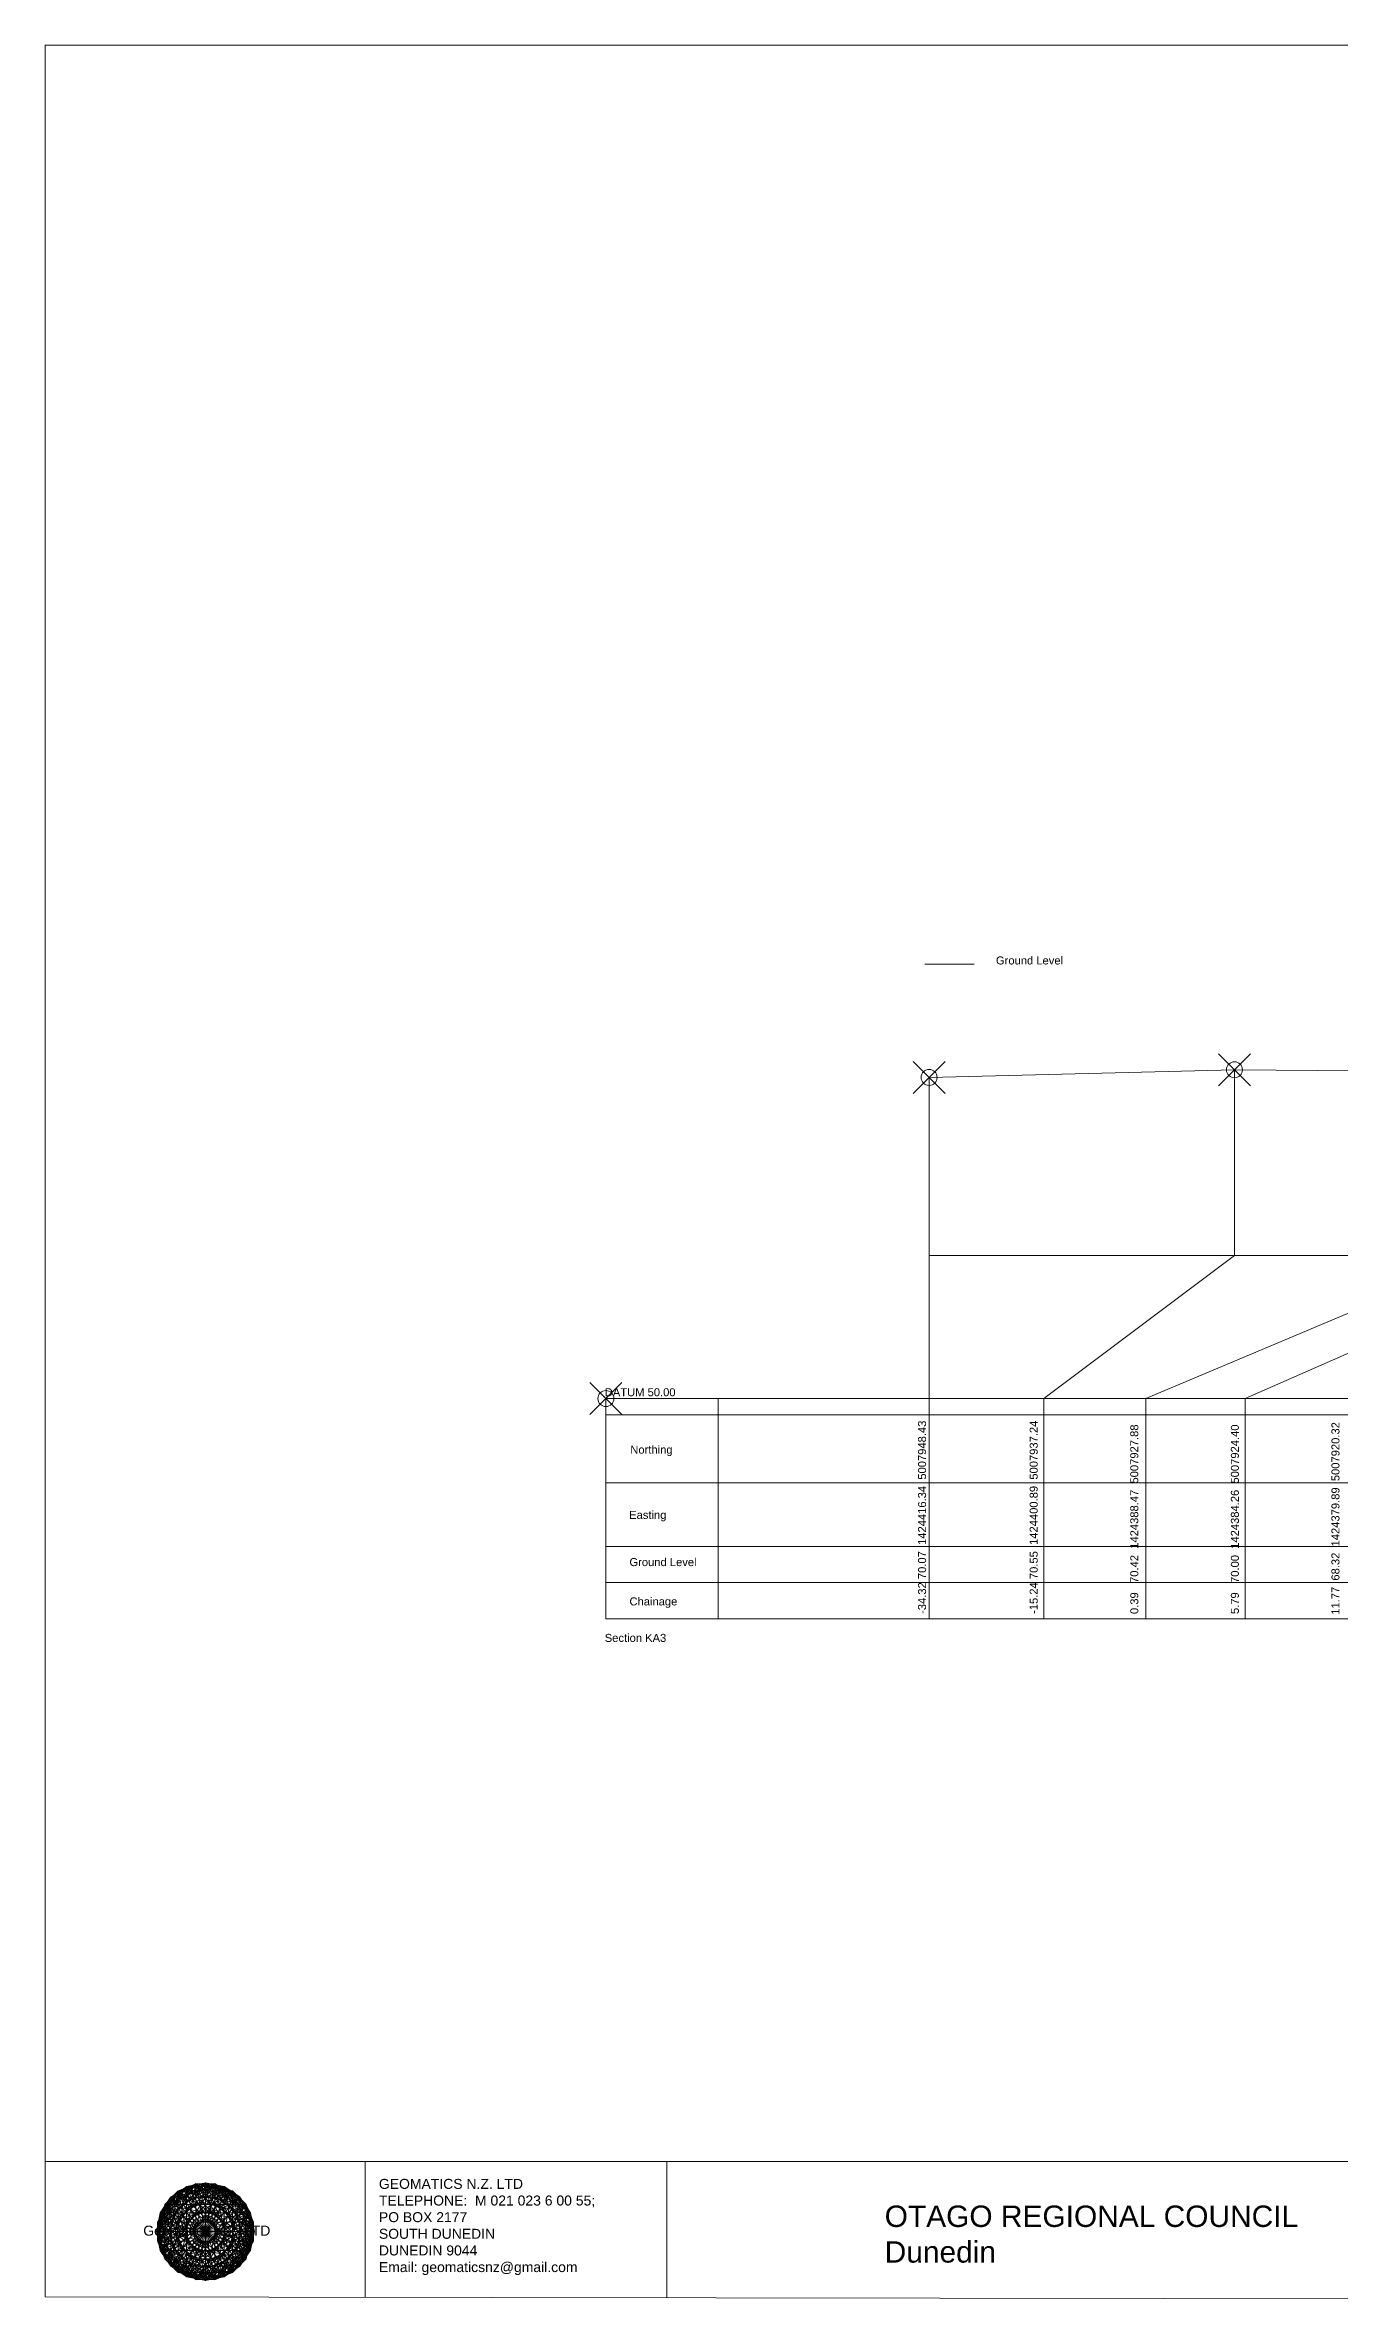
# Model space of a CAD drawing. Header units: millimetres. Extents: x -1945041 to 271067, y -218757 to 1425286130.
# Drawn here: x -569550 to -488680, y -6441 to 134572 of the extents above; entities that cross this region are included whole.
import ezdxf

# ---------------------------------------------------------------- set-up
doc = ezdxf.new("R2010")
doc.units = ezdxf.units.MM
doc.header["$PDMODE"] = 35
doc.header["$PDSIZE"] = 1000
doc.layers.add('geo', color=7, linetype='Continuous', lineweight=0)
doc.styles.get("Standard").update_dxf_attribs({"font": 'arial.ttf'})

# ---------------------------------------------------------------- blocks, each defined once
blk = doc.blocks.new('Geomatics_Circle_SPT')
at = {"layer": 'geo', "color": 2, "linetype": 'Continuous', "lineweight": 0}
for p, q in [((0, 25.2), (-25.2, 0)), ((-24.7, 4.9), (-4.9, 24.7)), ((-24.7, -4.9), (4.9, 24.7)), ((-9.7, 23.3), (-23.3, 9.6)), ((9.7, 23.3), (-23.3, -9.7)), ((23.3, -9.7), (-9.7, 23.3)), ((-4.9, 24.7), (24.7, -4.9)), ((25.2, 0), (0, 25.2)), ((4.9, 24.7), (24.7, 4.9)), ((23.3, 9.7), (9.7, 23.3)), ((-21, 14), (-14, 21)), ((-21, -14), (14, 21)), ((14, -21), (-21, 14)), ((0, 0), (-17.8, 17.8)), ((-14, 21), (21, -14)), ((21, 14), (-14, -21)), ((0, 0), (17.8, 17.8)), ((14, 21), (21, 14)), ((17.8, 18.1), (17.8, 18.1)), ((4.9, -24.7), (-24.7, 4.9)), ((-24.7, 0), (0, -24.7)), ((-23.3, 9.7), (9.7, -23.3)), ((0, 0), (-17.8, -17.8)), ((-9.7, -23.3), (23.3, 9.7)), ((24.7, 4.9), (-4.9, -24.7)), ((0, 0), (17.8, -17.8)), ((0, -24.8), (25.2, 0)), ((-4.9, -24.7), (-24.7, -4.9)), ((-23.3, -9.7), (-9.7, -23.3)), ((24.7, -4.9), (4.9, -24.7)), ((9.7, -23.3), (23.3, -9.7)), ((-14, -21), (-21, -14)), ((-17.8, -17.8), (-17.8, -17.8)), ((21, -14), (14, -21)), ((18.1, -17.8), (18.1, -17.8)), ((4.9, -24.7), (4.9, -24.7))]:
    blk.add_line(p, q, dxfattribs=at)
at = {"layer": 'geo', "color": 1, "linetype": 'Continuous', "lineweight": 0}
for p, q in [((-25.2, 0), (9.7, 23.3)), ((-25.2, 0), (-9.6, 23.3)), ((-4.9, 24.8), (-24.7, -4.9)), ((4.9, 24.7), (-24.7, 4.9)), ((-23.3, 9.7), (0, 25.2)), ((-23.3, -9.6), (0, 25.2)), ((4.9, 24.8), (-21, -14)), ((-4.9, 24.7), (-21, 14)), ((-17.8, 17.8), (9.7, 23.3)), ((-17.8, 17.8), (-9.6, 23.3)), ((-17.8, -17.8), (9.7, 23.3)), ((-17.8, -17.8), (-9.7, 23.3)), ((4.9, 24.7), (-14, 21)), ((-4.9, 24.7), (-14, -20.9)), ((-9.7, 23.3), (0, 25.2)), ((-9.7, 23.3), (0, -25.2)), ((-9.7, -23.3), (0, 25.2)), ((-9.6, 23.3), (17.8, -17.8)), ((-9.6, 23.3), (25.2, 0)), ((-9.6, 23.3), (17.8, 17.8)), ((0, 0), (-4.9, 24.7)), ((-4.9, 24.7), (-4.9, 24.7)), ((21, -14), (-4.9, 24.7)), ((24.8, 4.9), (-4.9, 24.7)), ((14, 21), (-4.9, 24.7)), ((-0.2, 25.1), (-0.2, 25.1)), ((0, 25.2), (9.7, -23.3)), ((0, 25.2), (23.3, -9.7)), ((0, 25.2), (23.3, 9.7)), ((0, 25.2), (9.7, 23.3)), ((0, 0), (4.9, 24.7)), ((0, -25.2), (9.7, 23.3)), ((21, 14), (4.9, 24.8)), ((14, -21), (4.9, 24.7)), ((24.7, -4.9), (4.9, 24.7)), ((4.9, 24.7), (4.9, 24.7)), ((9.7, 23.3), (17.8, -17.8)), ((9.7, 23.3), (25.2, 0)), ((9.7, 23.3), (17.8, 17.9)), ((14, 21), (-24.7, -4.9)), ((-14, 21), (-24.7, 4.9)), ((21, 14), (-24.7, 4.9)), ((-21, 14), (-24.7, -4.9)), ((-23.3, -9.6), (17.8, 17.8)), ((-23.3, 9.7), (-17.8, 17.9)), ((-23.3, -9.6), (-17.8, 17.9)), ((-23.3, 9.7), (17.8, 17.8)), ((14, 21), (-21, 14)), ((-14, 21), (-21, -14)), ((0, 0), (-21, 14)), ((-21, 14), (-14, -21)), ((-21, 14), (4.9, -24.7)), ((-21, 14), (-21, 14)), ((24.7, 4.9), (-21, 14)), ((-17.9, 17.6), (-17.9, 17.6)), ((-9.7, -23.3), (-17.8, 17.8)), ((-17.8, 17.8), (9.7, -23.3)), ((-17.8, 17.8), (23.3, -9.6)), ((-17.8, 17.8), (23.3, 9.7)), ((0, 0), (-14, 21)), ((-14, 21), (-4.9, -24.7)), ((-14, 21), (-14, 21)), ((24.7, -4.9), (-14, 21)), ((21, 14), (-14, 21)), ((-9.8, 23.1), (-9.8, 23.1)), ((-9.6, -23.3), (17.8, 17.9)), ((-4.9, -24.7), (21, 14)), ((0, 0), (14, 21)), ((0, 0), (21, 14)), ((4.9, -24.7), (14, 21)), ((9.4, 23.3), (9.4, 23.3)), ((17.8, 17.8), (9.7, -23.3)), ((21, -14), (14, 21)), ((24.7, 4.9), (14, 21)), ((14, 21), (14, 21)), ((14, -21), (21, 14)), ((17.6, 17.9), (17.6, 17.9)), ((17.8, 17.8), (23.3, -9.7)), ((17.8, 17.8), (23.3, 9.7)), ((24.7, -4.9), (21, 14)), ((21, 14), (21, 14)), ((-25.2, 0), (23.3, 9.7)), ((-25.2, 0), (-23.3, 9.7)), ((-23.3, -9.7), (-25.2, 0)), ((-9.6, -23.3), (-25.2, 0)), ((9.7, -23.3), (-25.2, 0)), ((0, 0), (-24.7, 4.9)), ((-24.7, 4.9), (-21, -14)), ((-24.7, 4.9), (-4.9, -24.7)), ((-24.7, 4.9), (14, -21)), ((-24.7, 4.9), (-24.7, 4.9)), ((0, 0), (-24.7, -4.9)), ((-17.8, -17.8), (-23.3, 9.7)), ((0, -25.2), (-23.3, 9.7)), ((-23.3, 9.7), (17.8, -17.8)), ((-23.3, 9.7), (25.2, 0)), ((-23.3, 9.4), (-23.3, 9.4)), ((-23.3, -9.7), (25.2, 0)), ((0, 0), (-21, -14)), ((-17.8, -17.8), (23.3, 9.7)), ((-14, -21), (24.7, 4.9)), ((0, 0), (-14, -21)), ((25.2, 0), (-9.6, -23.3)), ((0, 0), (-4.9, -24.7)), ((23.3, 9.7), (0, -25.2)), ((0, 0), (24.8, 4.9)), ((0, 0), (4.9, -24.7)), ((0, 0), (14, -21)), ((0, 0), (21, -14)), ((0, 0), (24.8, -4.9)), ((4.9, -24.7), (24.7, 4.9)), ((25.2, 0), (9.7, -23.3)), ((23.3, 9.7), (17.8, -17.8)), ((21, -14), (24.7, 4.9)), ((23.1, 9.8), (23.1, 9.8)), ((23.3, 9.7), (25.2, 0)), ((25.2, 0), (23.3, -9.6)), ((24.7, 4.9), (24.7, 4.9)), ((25.1, 0.2), (25.1, 0.2)), ((-25.2, 0), (23.3, -9.7)), ((-25.1, -0.2), (-25.1, -0.2)), ((-24.7, -4.9), (-24.7, -4.9)), ((-24.7, -4.9), (-14, -21)), ((-24.7, -4.9), (4.9, -24.7)), ((-24.7, -4.9), (21, -14)), ((-17.8, -17.8), (-23.3, -9.7)), ((0, -25.2), (-23.3, -9.6)), ((17.8, -17.8), (-23.3, -9.6)), ((-23.1, -9.8), (-23.1, -9.8)), ((-21, -14), (24.7, -4.9)), ((23.3, -9.7), (-17.8, -17.8)), ((-4.9, -24.7), (24.7, -4.9)), ((23.3, -9.6), (0, -25.2)), ((14, -21), (24.7, -4.9)), ((23.3, -9.6), (17.8, -17.8)), ((23.3, -9.4), (23.3, -9.4)), ((24.7, -4.9), (24.7, -4.9)), ((-21, -14), (-21, -14)), ((-21, -14), (-4.9, -24.7)), ((-21, -14), (14, -21)), ((-9.6, -23.3), (-17.8, -17.8)), ((9.7, -23.3), (-17.8, -17.8)), ((-17.6, -17.9), (-17.6, -17.9)), ((-14, -21), (21, -14)), ((-14, -21), (-14, -21)), ((-14, -21), (4.9, -24.7)), ((17.8, -17.8), (-9.7, -23.3)), ((-9.4, -23.3), (-9.4, -23.3)), ((-4.9, -24.7), (14, -21)), ((4.9, -24.7), (21, -14)), ((17.8, -17.8), (9.7, -23.3)), ((9.8, -23.1), (9.8, -23.1)), ((14, -21), (14, -21)), ((17.9, -17.6), (17.9, -17.6)), ((21, -14), (21, -14)), ((0, -25.2), (-9.7, -23.3)), ((-4.9, -24.7), (-4.9, -24.7)), ((9.7, -23.3), (0, -25.2)), ((0.2, -25.1), (0.2, -25.1)), ((4.9, -24.7), (4.9, -24.7))]:
    blk.add_line(p, q, dxfattribs=at)
at = {"layer": 'geo', "color": 114, "linetype": 'Continuous', "lineweight": 0}
for p, q in [((9.7, 23.3), (-23.3, 9.7)), ((-20.9, 14), (4.9, 24.7)), ((0, 25.2), (-17.8, 17.8)), ((-14, 21), (-4.9, 24.7)), ((0, 0), (-9.7, 23.3)), ((-4.9, 24.7), (14, -21)), ((17.8, -17.8), (0, 25.2)), ((0, 0), (9.7, 23.3)), ((4.9, 24.7), (21, -14)), ((23.3, -9.7), (9.7, 23.3)), ((17.9, 17.8), (-25.2, 0)), ((-24.7, 4.9), (14, 21)), ((-24.7, -4.9), (21, 14)), ((-4.9, -24.7), (-21, 14)), ((-17.8, 17.8), (0, -25.2)), ((4.9, -24.7), (-14, 21)), ((14, 21), (24.7, -4.9)), ((25.2, 0), (17.8, 17.8)), ((21, 14), (24.7, 4.9)), ((-14, -21), (-24.7, 4.9)), ((0, 0), (-23.3, 9.7)), ((-23.3, 9.7), (-9.7, -23.3)), ((0, 0), (-23.3, -9.7)), ((24.8, 4.9), (-20.9, -14)), ((0, 0), (-9.7, -23.3)), ((0, 0), (23.3, 9.7)), ((0, 0), (9.7, -23.3)), ((0, 0), (23.3, -9.7)), ((-25.2, 0), (-17.8, -17.8)), ((-21, -14), (-24.7, -4.9)), ((-17.8, -17.8), (25.2, 0)), ((24.8, -4.9), (-14, -21)), ((-9.6, -23.3), (23.3, -9.7)), ((21, -14), (-4.9, -24.8)), ((0, -25.2), (17.9, -17.8)), ((14, -21), (4.9, -24.8))]:
    blk.add_line(p, q, dxfattribs=at)
at = {"layer": 'geo', "color": 250, "linetype": 'Continuous', "lineweight": 0}
for p, q in [((-9.7, 23.3), (9.7, 23.3)), ((-9.7, -23.3), (-9.7, 23.3)), ((-4.9, 24.7), (4.9, 24.7)), ((-4.9, 24.7), (-4.9, -24.7)), ((0, 0), (0, 25.2)), ((4.9, 24.7), (4.9, -24.7)), ((9.7, -23.3), (9.7, 23.3)), ((21, 14), (-21, 14)), ((-21, 14), (-21, -14)), ((-17.8, 17.8), (17.8, 17.8)), ((-17.8, -17.8), (-17.8, 17.8)), ((-14, 21), (-14, 21)), ((14, 21), (-14, 21)), ((-14, 20.9), (-14, -21)), ((14, 21), (14, -21)), ((17.8, -17.8), (17.8, 17.8)), ((21, 14), (21, 14)), ((21, -14), (21, 14)), ((0, 0), (-25.2, 0)), ((24.7, 4.9), (-24.7, 4.9)), ((-24.7, 4.9), (-24.7, -4.9)), ((-23.3, 9.7), (23.3, 9.7)), ((-23.3, 9.7), (-23.3, 9.7)), ((-23.3, -9.7), (-23.3, 9.7)), ((0, 0), (0, -25.2)), ((0, 0), (25.2, 0)), ((23.3, 9.7), (23.3, -9.7)), ((24.7, 4.9), (24.7, 4.9)), ((24.7, -4.9), (24.7, 4.9)), ((-24.7, -4.9), (24.7, -4.9)), ((23.3, -9.7), (-23.3, -9.7)), ((-21, -14), (21, -14)), ((17.8, -17.8), (-17.8, -17.8)), ((-14, -21), (14, -21)), ((9.7, -23.3), (-9.7, -23.3)), ((-4.9, -24.7), (4.9, -24.7))]:
    blk.add_line(p, q, dxfattribs=at)
blk = doc.blocks.new('GeomaticsNZ TITLE BLOCK')
at = {"color": 7, "linetype": 'Continuous', "lineweight": 0}
for p, q in [((0, 94.9), (0, 1579.2)), ((0, 1579.2), (2363.4, 1579.2)), ((224.3, 95.2), (224.3, -0.3)), ((435.8, 95.2), (435.8, -0.7)), ((2364, 94.9), (0, 94.9)), ((0, 94.9), (0, 0)), ((15.9, 94.9), (2364, 94.9)), ((2364, 94.9), (382.6, 94.9)), ((0, 0), (2364, -3.5))]:
    blk.add_line(p, q, dxfattribs=at)
at = {"color": 7, "linetype": 'Continuous', "lineweight": 0, "xscale": 1.36, "yscale": 1.36, "zscale": 1.36}
blk.add_blockref('Geomatics_Circle_SPT', (112.4, 45.7), dxfattribs=at)
at = {"color": 7, "linetype": 'Continuous', "lineweight": 0, "attachment_point": 1}
for s, width, heights, insert, char_height in [('{\\C256;GEOMATICS N.Z. LTD                   \\PTELEPHONE:  M 021 023 6 00 55;\\PPO BOX 2177\\PSOUTH DUNEDIN\\PDUNEDIN 9044\\PEmail: geomaticsnz@gmail.com}', 3535.727, [94.7], (234, 82.7), 7), ('{\\C256;OTAGO REGIONAL COUNCIL\\PDunedin}', 3535.727, [0], (588.6, 64), 15), ('{\\C256;Geomatics N.Z. LTD                   }', 125.079, [15.8], (68.8, 49.9), 7)]:
    blk.add_mtext_dynamic_manual_height_columns(s, width=width, gutter_width=159, heights=heights, dxfattribs=dict(at, insert=insert, char_height=char_height))

msp = doc.modelspace()

# ---------------------------------------------------------------- linework, layer by layer
at = {"color": 1, "linetype": 'Continuous', "lineweight": 0}
msp.add_line((-514593, 77150), (-511520, 77150), dxfattribs=at)
at = {"linetype": 'Continuous', "lineweight": 0}
for p, q in [((-495261, 70550), (-495261, 58944)), ((-514338, 70070), (-514338, 36248)), ((-514338, 58944), (-406813, 58944)), ((-495261, 58944), (-507175, 50000)), ((-479634, 58944), (-500801, 50000)), ((-474236, 58944), (-494593, 50000)), ((-534526, 50000), (-406813, 50000)), ((-534526, 50000), (-406813, 50000)), ((-507175, 36248), (-507175, 50000)), ((-500801, 36248), (-500801, 50000)), ((-494593, 36248), (-494593, 50000)), ((-534526, 36248), (-406813, 36248))]:
    msp.add_line(p, q, dxfattribs=at)
at = {"color": 7, "linetype": 'Continuous', "lineweight": 0}
for p, q in [((-534526, 50000), (-534526, 36248)), ((-527513, 50000), (-527513, 36248)), ((-534526, 48982), (-406813, 48982)), ((-534526, 44746), (-406813, 44746)), ((-534526, 40754), (-406813, 40754)), ((-534526, 38513), (-406813, 38513)), ((-534526, 36248), (-406813, 36248)), ((-531345, 34879), (-531345, 34879))]:
    msp.add_line(p, q, dxfattribs=at)
at = {"color": 4, "linetype": 'Continuous', "lineweight": 0}
msp.add_line((-528487, 50000), (-406813, 50000), dxfattribs=at)
at = {"color": 1, "linetype": 'Continuous', "lineweight": 0}
msp.add_lwpolyline([(-514338, 70070), (-495261, 70550), (-479634, 70421), (-474236, 69996), (-468251, 68317), (-464917, 67779), (-457044, 67629), (-455145, 66849), (-446186, 65829), (-440890, 65698), (-434397, 65518), (-429967, 65308), (-425900, 65478), (-425833, 65848), (-422699, 67958), (-420592, 69368), (-413914, 69518), (-406813, 69708)], dxfattribs=at)
at = {"linetype": 'Continuous', "lineweight": 0}
for p in [(-514338, 70070), (-495261, 70550), (-534526, 50000)]:
    msp.add_point(p, dxfattribs=at)

# ---------------------------------------------------------------- block references
at = {"color": 7, "linetype": 'Continuous', "lineweight": 0, "xscale": 89.09201059682493, "yscale": 89.09201059682493, "zscale": 89.09201059682493}
msp.add_blockref('GeomaticsNZ TITLE BLOCK', (-569550, -6125), dxfattribs=at)

# ---------------------------------------------------------------- texts
at = {"color": 7, "linetype": 'Continuous', "lineweight": 0}
for s, p in [('Ground Level', (-510162, 77127)), ('DATUM 50.00', (-534597, 50147)), ('Northing', (-533000, 46561)), ('Easting', (-533073, 42482)), ('Ground Level', (-533054, 39534)), ('Chainage', (-533052, 37077)), ('Section KA3', (-534597, 34798))]:
    msp.add_text(s, height=500, dxfattribs=at).set_placement(p)
at = {"linetype": 'Continuous', "lineweight": 0}
for s, p in [('-34.32 70.07  1424416.34  5007948.43', (-514526, 36545)), ('-15.24 70.55  1424400.89  5007937.24', (-507553, 36545)), ('0.39   70.42  1424388.47  5007927.88', (-501270, 36538)), ('5.79   70.00  1424384.26  5007924.40', (-494987, 36538)), ('11.77  68.32  1424379.89  5007920.32', (-488705, 36491))]:
    msp.add_text(s, height=500, rotation=90, dxfattribs=at).set_placement(p)

doc.saveas('drawing.dxf')
